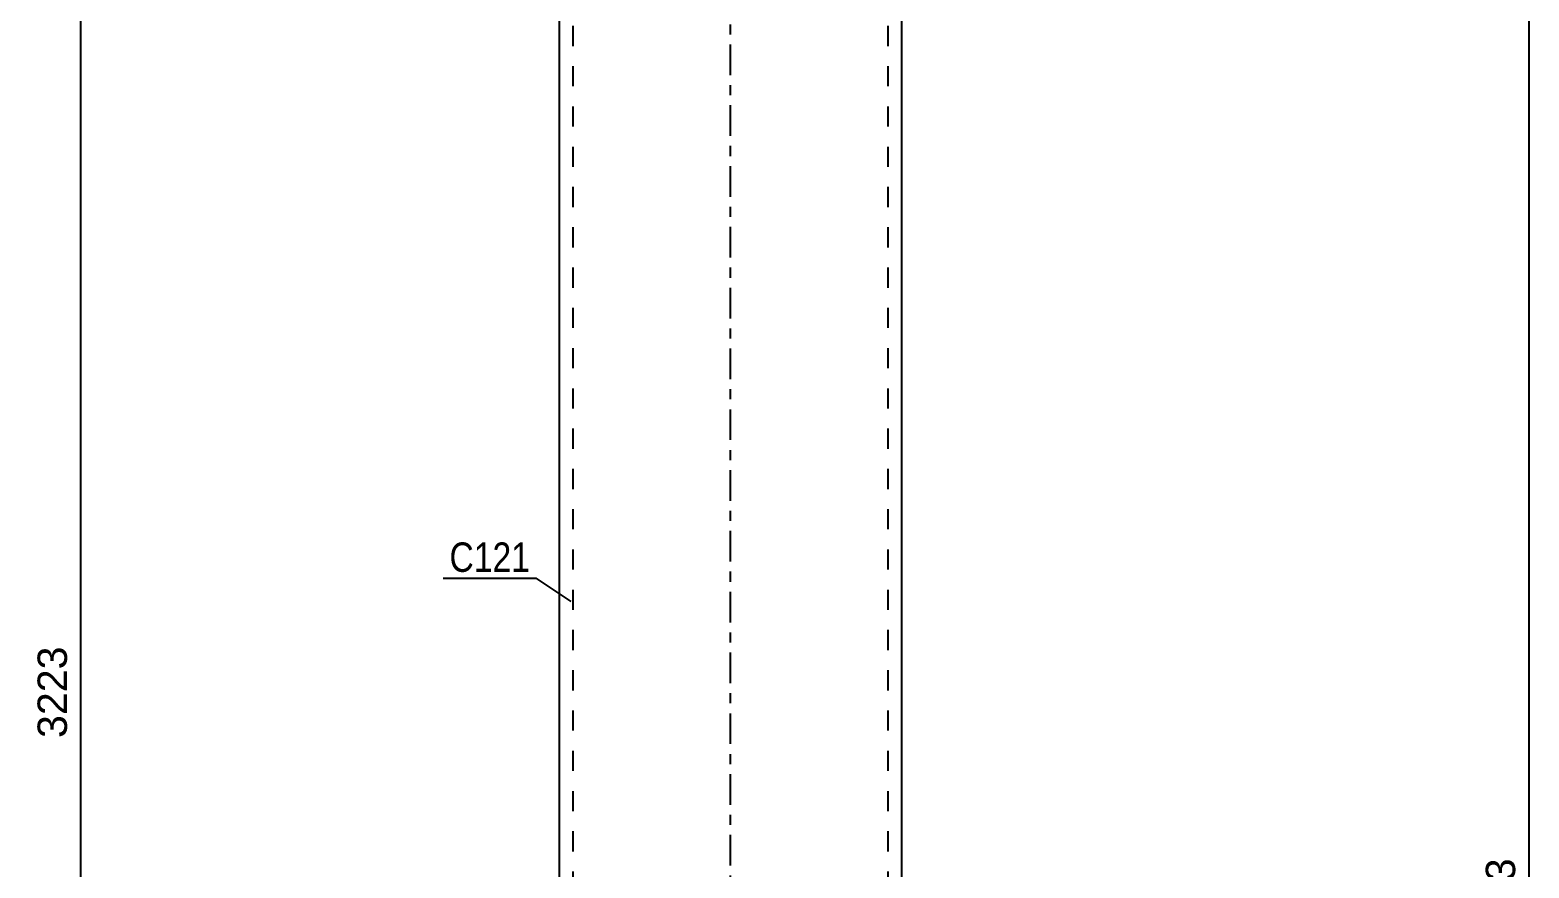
# Model space of a CAD drawing. Header units: millimetres. Extents: x -424 to 417, y -243 to 351.
# Drawn here: x -68.2 to 77.8, y 159.3 to 240.9 of the extents above; entities that cross this region are included whole.
import ezdxf

# ---------------------------------------------------------------- set-up
doc = ezdxf.new("R2010")
doc.units = ezdxf.units.MM
doc.linetypes.add('DXK_LINE_DOT2', pattern=[3.9198, 1.9599, -1.9599])
doc.linetypes.add('DXK_LINE_DOT3', pattern=[5.9187, 2.979, -0.9799, 0.9799, -0.9799])
doc.styles.add('Arial', font='ARIAL.TTF', dxfattribs={"height": 0.2})
doc.styles.add('Arial Narrow', font='ARIALN.TTF', dxfattribs={"height": 0.2})

# ---------------------------------------------------------------- blocks, each defined once
blk = doc.blocks.new('Part-284935898-2265 - 2218')
at = {"color": 7, "linetype": 'DXK_LINE_DOT2'}
for p, q in [((-15.33, 296.17), (-15.33, 23.43)), ((15.33, 296.17), (15.33, 23.43))]:
    blk.add_line(p, q, dxfattribs=at)
at = {"color": 7, "linetype": 'DXK_LINE_DOT3'}
blk.add_line((0, 23.43), (0, 296.17), dxfattribs=at)
at = {"color": 2, "linetype": 'Continuous'}
for p, q in [((-16.67, 290.53), (-16.67, 67.92)), ((16.67, 278.4), (16.67, 55.79))]:
    blk.add_line(p, q, dxfattribs=at)
blk = doc.blocks.new('StraightDimension-284935898-34493 - 2218')
at = {"color": 7, "linetype": 'Continuous'}
blk.add_line((77.8, 50.02), (77.8, 261.59), dxfattribs=at)
at = {"color": 0}
blk.add_wipeout([(77.05, 160.85), (72.85, 160.85), (72.85, 150.76), (77.05, 150.76)], dxfattribs=at)
at = {"color": 3, "style": 'Arial'}
blk.add_text('3173', height=2.865, rotation=90.0002, dxfattribs=at).set_placement((76.45, 151.36))
blk = doc.blocks.new('StraightDimension-284935898-2800 - 2218')
at = {"color": 7, "linetype": 'Continuous'}
blk.add_line((-63.27, 69), (-63.27, 283.86), dxfattribs=at)
at = {"color": 0}
blk.add_wipeout([(-64.02, 181.47), (-68.22, 181.47), (-68.22, 171.38), (-64.02, 171.38)], dxfattribs=at)
at = {"color": 3, "style": 'Arial'}
blk.add_text('3223', height=2.865, rotation=90.0002, dxfattribs=at).set_placement((-64.62, 171.98))
blk = doc.blocks.new('Mark-284935898-2261 - 2218')
at = {"color": 0}
blk.add_wipeout([(-19.5, 188.15), (-19.5, 191.15), (-27.36, 191.15), (-27.36, 188.15)], dxfattribs=at)
blk.add_wipeout([(-19.5, 188.15), (-19.5, 191.15), (-27.36, 191.15), (-27.36, 188.15)], dxfattribs=at)
at = {"color": 30, "linetype": 'Continuous'}
for p in [(-27.96, 187.55), (-15.5, 185.27)]:
    blk.add_line(p, (-18.9, 187.55), dxfattribs=at)
at = {"color": 3, "style": 'Arial Narrow'}
blk.add_text('C121', height=2.863, dxfattribs=at).set_placement((-27.36, 188.15))

msp = doc.modelspace()

# ---------------------------------------------------------------- block references
for name in ['Part-284935898-2265 - 2218', 'StraightDimension-284935898-2800 - 2218', 'StraightDimension-284935898-34493 - 2218']:
    msp.add_blockref(name, (0, 0))

# ---------------------------------------------------------------- next in the draw order: block references
msp.add_blockref('Mark-284935898-2261 - 2218', (0, 0))

doc.saveas('drawing.dxf')
